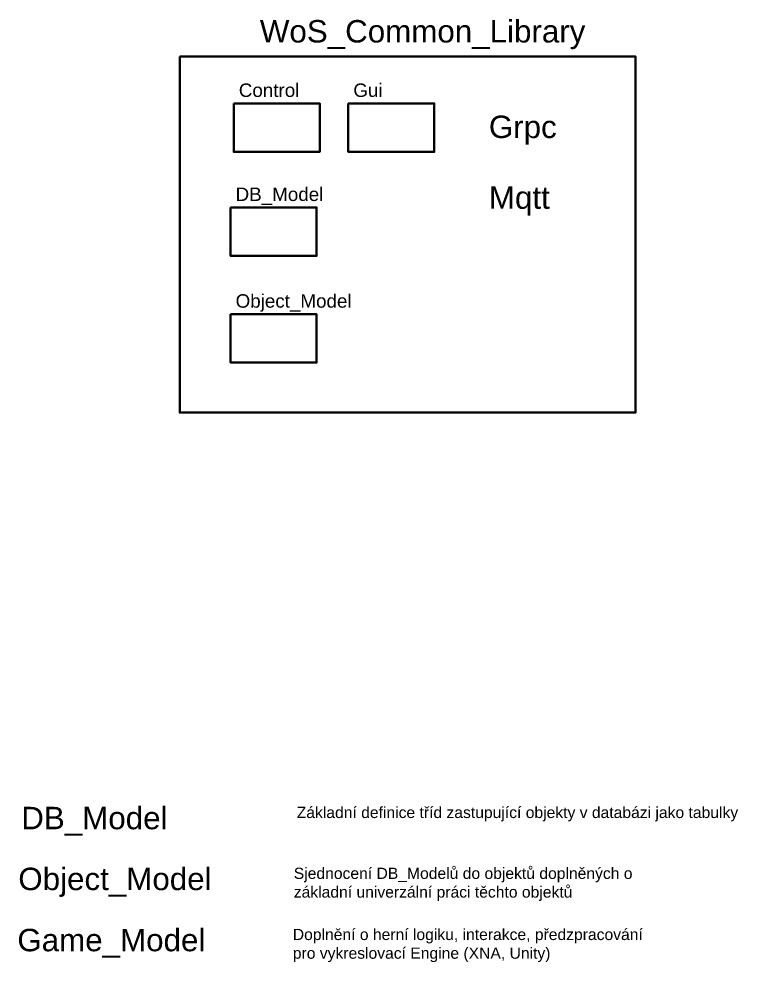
# Model space of a CAD drawing. Header units: millimetres. Extents: x 33057 to 249580, y -15894 to 47997.
# Drawn here: x 97261 to 113297, y 26954 to 47997 of the extents above; entities that cross this region are included whole.
import ezdxf

# ---------------------------------------------------------------- set-up
doc = ezdxf.new("R2010")
doc.units = ezdxf.units.MM
doc.layers.add('Obrys', color=253, linetype='Continuous', lineweight=30)
doc.layers.add('základní', color=4, linetype='Continuous')
doc.styles.get("Standard").update_dxf_attribs({"font": 'arial.ttf'})

msp = doc.modelspace()

# ---------------------------------------------------------------- linework, layer by layer
at = {"layer": 'Obrys', "color": 30, "true_color": 0xf8991e}
for points in [[(102050, 46109), (103970, 46109), (103970, 45029), (102050, 45029)], [(104603, 46109), (106523, 46109), (106523, 45029), (104603, 45029)]]:
    msp.add_lwpolyline(points, close=True, dxfattribs=at)
at = {"layer": 'Obrys', "color": 217, "true_color": 0x93278f}
for points in [[(101979, 43789), (103899, 43789), (103899, 42709), (101979, 42709)], [(101979, 41408), (103899, 41408), (103899, 40328), (101979, 40328)]]:
    msp.add_lwpolyline(points, close=True, dxfattribs=at)
at = {"layer": 'základní', "color": 30, "true_color": 0xf8991e}
msp.add_line((103970, 45029), (102050, 45029), dxfattribs=at)
at = {"layer": 'základní', "color": 217, "true_color": 0x93278f}
for p, q in [((103899, 42709), (101979, 42709)), ((103899, 40328), (101979, 40328))]:
    msp.add_line(p, q, dxfattribs=at)
at = {"layer": 'základní', "color": 7, "lineweight": 30}
msp.add_lwpolyline([(100846, 47156), (111012, 47156), (111012, 39215), (100846, 39215)], close=True, dxfattribs=at)
msp.add_lwpolyline([(100846, 47156), (111012, 47156), (111012, 39215), (100846, 39215)], close=True, dxfattribs=at)

# ---------------------------------------------------------------- texts
at = {"layer": 'Obrys', "attachment_point": 1}
for s, width, heights, insert, char_height in [('WoS_Common_Library', 1690.49, [350], (102633, 47970), 500), ('Control', 2206.76, [350], (102164, 46555), 300), ('Gui', 2206.76, [350], (104717, 46555), 300), ('Grpc', 2028.58, [350], (107739, 45838), 500), ('Grpc', 2028.58, [350], (107739, 45838), 500), ('DB_Model', 2206.76, [350], (102093, 44234), 300), ('Mqtt', 2028.58, [350], (107739, 44260), 500), ('Object_Model', 2206.76, [350], (102093, 41854), 300), ('DB_Model', 2206.76, [350], (97314, 30419), 500), ('Základní definice tříd zastupující objekty v databázi jako tabulky', 17604.21, [1113], (103456, 30419), 250), ('Object_Model', 2206.76, [350], (97248, 29061), 500), ('Sjednocení DB_Modelů do objektů doplněných o základní univerzální práci těchto objektů', 8780.49, [950], (103390, 29061), 250), ('Game_Model', 2206.76, [350], (97226, 27697), 500), ('Doplnění o herní logiku, interakce, předzpracování pro vykreslovací Engine (XNA, Unity)', 8114.24, [795], (103368, 27697), 250)]:
    msp.add_mtext_dynamic_manual_height_columns(s, width=width, gutter_width=12.5, heights=heights, dxfattribs=dict(at, insert=insert, char_height=char_height))

doc.saveas('drawing.dxf')
